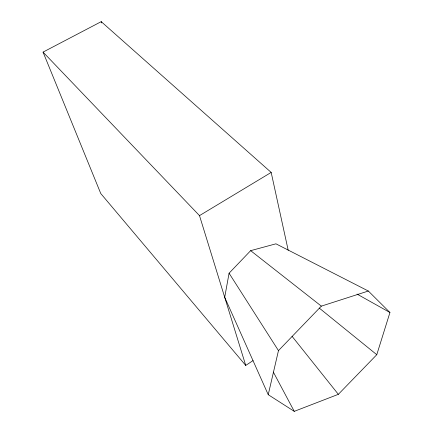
<?xml version="1.0" encoding="UTF-8"?>
<svg xmlns="http://www.w3.org/2000/svg" width="433" height="433" viewBox="0 0 433 433"><rect width="100%" height="100%" fill="white"/><g stroke="black" fill="none" stroke-linecap="round" stroke-linejoin="round"><path stroke-width="0.65" d="M229.073 273.212L224.705 297.309L268.233 394.69L294.256 411.35L338.346 394.328L376.78 354.692L389.944 312.518L368.348 291.03L275.951 243.817L250.658 250.658L229.073 273.212L278.468 350.611L268.233 394.69M278.468 350.611L321.34 306.136L368.348 291.03M288.199 250.29L271.177 172.426L101.219 21.65L43.056 52.106L100.765 193.535L245.727 365.43L253.045 360.597M245.727 365.43L199.499 215.618L271.177 172.426M357.052 294.083L389.944 312.518M250.658 250.658L321.34 306.136M319.267 308.085L376.78 354.692M43.056 52.106L199.499 215.618M292.042 336.289L338.346 394.328M273.342 372.077L294.256 411.35M101.219 21.65L101.658 22.927"/></g></svg>
